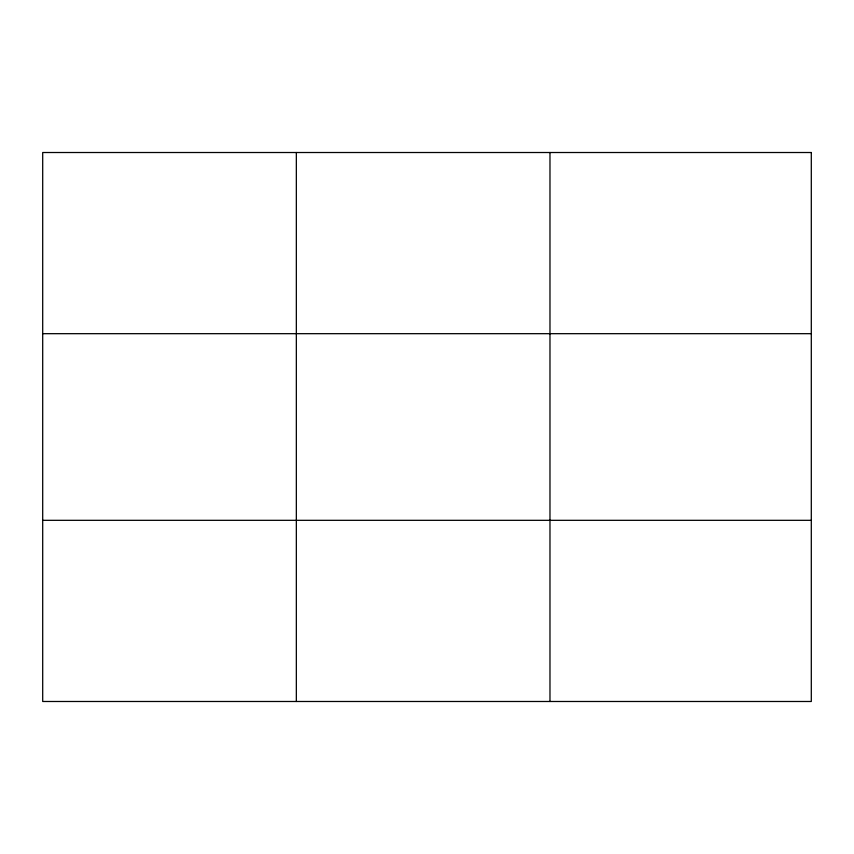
<?xml version="1.0" encoding="UTF-8"?>
<svg xmlns="http://www.w3.org/2000/svg" width="854" height="854" viewBox="0 0 854 854"><rect width="100%" height="100%" fill="white"/><g stroke="black" fill="none" stroke-linecap="round" stroke-linejoin="round"><path stroke-width="1.28" d="M296.338 152.514L296.338 701.486M549.976 152.514L549.976 701.486M42.7 333.679L811.3 333.679M42.7 520.321L811.3 520.321M811.3 152.514L811.3 701.486L42.7 701.486L42.7 152.514L811.3 152.514"/></g></svg>
